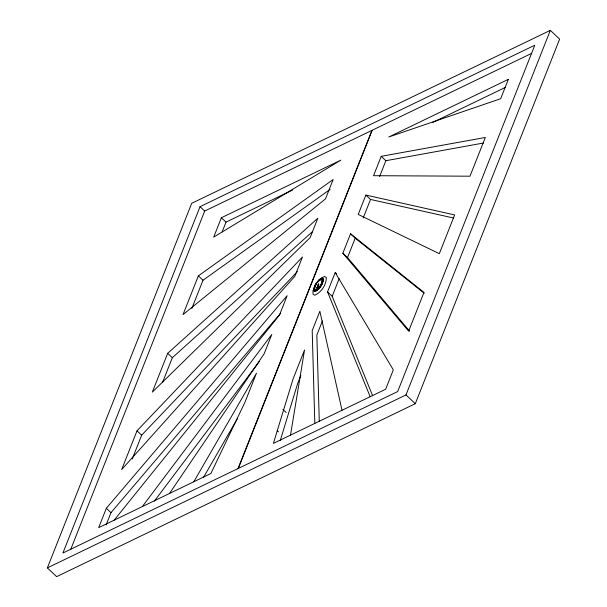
<?xml version="1.0" encoding="UTF-8"?>
<svg xmlns="http://www.w3.org/2000/svg" width="607" height="607" viewBox="0 0 607 607"><rect width="100%" height="100%" fill="white"/><g stroke="black" fill="none" stroke-linecap="round" stroke-linejoin="round"><path stroke-width="0.91" d="M313.652 289.759L313.849 288.242M322.226 280.684C321.558 284.448 319.183 288.5 315.519 289.949L314.919 289.835M323.129 281.299L322.727 278.431L319.866 279.303M290.503 435.128L304.532 350.011L293.029 379.064L273.408 443.376L385.635 389.246L393.306 369.883L335.208 272.535L327.537 291.906L370.171 396.705M317.006 288.059L318.493 284.554M317.332 288.052L318.5 283.947L316.808 288.022L317.856 286.345M318.751 284.895L318.5 283.947M280.267 440.507L297.68 383.449L300.814 375.521M313.849 288.424L315.124 285.009L318.637 280.305M314.449 286.792L313.902 290.624M314.995 286.231L314.547 289.357L315.625 290.047C319.328 288.446 322.514 283.977 322.112 279.888M322.628 282.847L323.281 278.879L321.877 278.188M318.485 285.48L318.637 285.009M318.5 285.722L318.614 284.38L317.931 286.595M47.361 567.886L191.706 203.307L550.344 30.35L559.639 39.114L415.294 403.693L56.656 576.65L47.361 567.886L405.992 394.929L550.344 30.35M200.044 206.661L62.916 553.015L397.661 391.576L534.79 45.222L200.044 206.661L204.696 211.046L70.7 549.464M114.139 520.184L279.463 315.094L287.134 295.723L106.339 508.279L98.668 527.642L210.895 473.521L244.955 402.251L256.458 373.199L193.8 481.761M137.015 430.803L121.673 469.537L294.797 276.36L302.468 256.989L137.015 430.803L141.659 435.181L132.25 458.953M167.684 353.327L152.349 392.069L310.139 237.618L317.802 218.254L167.684 353.327L172.335 357.713L162.57 382.364M198.36 275.859L183.026 314.593L325.473 198.884L333.144 179.513L198.36 275.859L203.004 280.237L191.85 308.409M221.365 217.754L213.694 237.117L340.808 160.149L221.365 217.754L226.009 222.132L222.177 231.813M106.104 524.979L110.982 512.657L280.745 313.075M237.929 468.816L371.916 130.399L204.696 211.046M238.225 468.672L372.212 130.255L531.762 53.31M342.872 253.172L350.543 233.801L423.974 292.407L408.64 331.141L342.872 253.172L347.523 257.55L409.634 331.194M365.877 195.067L358.213 214.43L439.316 253.673L454.651 214.931L365.877 195.067L370.528 199.445L453.755 218.072M381.219 156.325L373.548 175.696L469.985 176.197L485.327 137.463L381.219 156.325L385.862 160.711L483.468 143.024M322.423 320.936L316.846 335.026L319.274 421.159M372.683 395.847L332.188 296.292L339.161 278.681M347.523 257.55L355.194 238.187L350.543 233.801M363.206 217.936L370.528 199.445M379.595 176.554L385.862 160.711M318.288 286.003L317.469 287.984M318.091 286.747L318.311 286.223M318.03 285.943L318.766 284.546M314.358 286.838L315.23 285.108M321.847 284.531L322.719 282.801M318.311 284.873L317.18 287.999M317.704 287.088L317.218 288.12M203.633 477.17L237.549 418.398M315.154 285.115L316.975 282.278M316.558 283.568L314.692 287.589L314.654 289.456M319.707 287.908L321.922 284.524M169.49 493.491L264.128 353.828L271.792 334.465L142.296 506.602M316.232 283.408L317.006 282.338M320.845 286.231L318.44 289.342M154.322 501.17L259.401 361.491M317.393 281.8L319.897 279.174M317.499 282.263L319.517 280.222L321.847 279.516M141.659 435.181L297.347 271.632M172.335 357.713L312.582 231.51M318.531 280.305L321.065 278.438M318.409 281.018L321.141 279.296L322.218 279.986M318.447 289.236L315.018 291.504L313.796 290.761L313.66 289.547M203.004 280.237L330.087 189.399M317.211 290.336L315.094 291.36L313.796 290.525M226.009 222.132L292.559 190.037M432.783 122.417L505.297 87.438M320.906 278.484L322.067 278.135M314.251 291.11L314.987 291.261C319.578 289.304 323.19 283.924 323.076 278.917L322.62 278.332M355.194 238.187L424.217 293.272M335.208 272.535L336.536 273.787M327.537 291.906L332.188 296.292M405.992 394.929L415.294 403.693M282.854 409.368L286.178 412.502M277.179 430.613L278.507 431.865M106.339 508.279L110.982 512.657M342.014 410.286L319.866 311.277L312.203 330.64L314.813 423.405M313.075 290.897L313.007 294.175L314.714 295.222C321.285 292.422 326.452 284.721 326.285 277.551L324.578 276.504C318.531 278.674 314.942 285.078 313.075 290.897M508.332 79.358L500.661 98.721L388.89 136.962L508.332 79.358"/></g></svg>
